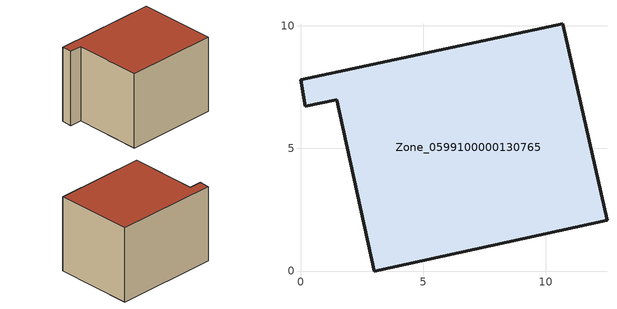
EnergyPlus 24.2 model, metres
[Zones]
Zone_0599100000130765
 floor ground (C_G): 1.47,6.97 0.2,6.72 0,7.8 10.68,10.07 12.49,2.07 3,0 z0
 wall outside (C_F): 10.68,10.07 0,7.8 0.2,6.72 1.47,6.97 3,0 12.49,2.07 10.68,10.07 z0:8.04
 roof outside (C_R): 3,0 12.49,2.07 10.68,10.07 0,7.8 0.2,6.72 1.47,6.97 z8.04
[BUILDING]
Pand.0599100000130765: North Axis=0; Terrain=City; Loads Convergence Tolerance Value=0.04; Temperature Convergence Tolerance Value=0.4; Solar Distribution=FullExterior; Maximum Number of Warmup Days=25; Minimum Number of Warmup Days=1
[Site:Location]
Rotterdam.The.Hague.AP_ZH_NLD Design_Conditions: Latitude=51.96; Longitude=4.45; Time Zone=1; Elevation=-4.5
[SITE:GROUNDTEMPERATURE:BUILDINGSURFACE]
18, 18, 18, 18, 18, 18, 18, 18, 18, 18, 18, 18
[MATERIAL] Thermal Absorptance=0.9; Solar Absorptance=0.7; Visible Absorptance=0.7
Name | Roughness | Thickness | Conductivity | Density | Specific Heat
G.TI.1946-1964 | MediumSmooth | 0.15 | 1 | 540 | 1210
F.TI.1946-1964 | Rough | 0.3 | 0.857143 | 1920 | 840
R.TI.1946-1964 | MediumRough | 0.2 | 0.277778 | 1500 | 1000
[CONSTRUCTION]
C_G: G.TI.1946-1964
C_F: F.TI.1946-1964
C_R: R.TI.1946-1964
[ZONE]
Zone_0599100000130765: Type=1; Multiplier=1; Ceiling Height=Autocalculate; Volume=Autocalculate; Floor Area=autocalculate; Part of Total Floor Area=Yes
[ZONEINFILTRATION:DESIGNFLOWRATE]
Infil_Zone_0599100000130765: Zone or ZoneList or Space or SpaceList=Zone_0599100000130765; Schedule=AlwaysOn; Design Flow Rate Calculation Method=Flow/Area; Flow Rate per Floor Area=0.003; Constant Term Coefficient=1; Temperature Term Coefficient=0; Velocity Term Coefficient=0; Velocity Squared Term Coefficient=0
[HVACTEMPLATE:ZONE:IDEALLOADSAIRSYSTEM]
Zone_0599100000130765: Maximum Heating Supply Air Temperature=50; Minimum Cooling Supply Air Temperature=13; Maximum Heating Supply Air Humidity Ratio=0.0156; Minimum Cooling Supply Air Humidity Ratio=0.0077; Heating Limit=NoLimit; Cooling Limit=NoLimit; Dehumidification Control Type=ConstantSensibleHeatRatio; Cooling Sensible Heat Ratio=0.7; Dehumidification Setpoint=60; Humidification Control Type=None; Humidification Setpoint=30; Outdoor Air Method=None; Outdoor Air Flow Rate per Person=0.00944; Outdoor Air Flow Rate per Zone Floor Area=0; Outdoor Air Flow Rate per Zone=0; Demand Controlled Ventilation Type=None; Outdoor Air Economizer Type=NoEconomizer; Heat Recovery Type=None; Sensible Heat Recovery Effectiveness=0.7; Latent Heat Recovery Effectiveness=0.65
[ZONECONTROL:THERMOSTAT]
ThermostatControl_Zone_0599100000130765: Zone or ZoneList=Zone_0599100000130765; Control Type Schedule=DualSetpointControlType; Control 1=Thermostat_Zone_0599100000130765; Temperature Difference Between Cutout And Setpoint=0
[THERMOSTATSETPOINT:DUALSETPOINT]
Thermostat_Zone_0599100000130765: Heating Setpoint Temperature Schedule=HeatingSetpoint_Zone_0599100000130765; Cooling Setpoint Temperature Schedule=CoolingSetpoint_Zone_0599100000130765
[SCHEDULE:COMPACT]
HeatingSetpoint_Zone_0599100000130765: Through: 12/31, For: AllDays, Until: 24:00, 21
CoolingSetpoint_Zone_0599100000130765: Through: 12/31, For: AllDays, Until: 24:00, 24
DualSetpointControlType: Through: 12/31, For: AllDays, Until: 24:00, 4
AlwaysOn: Through: 12/31, For: AllDays, Until: 24:00, 1
